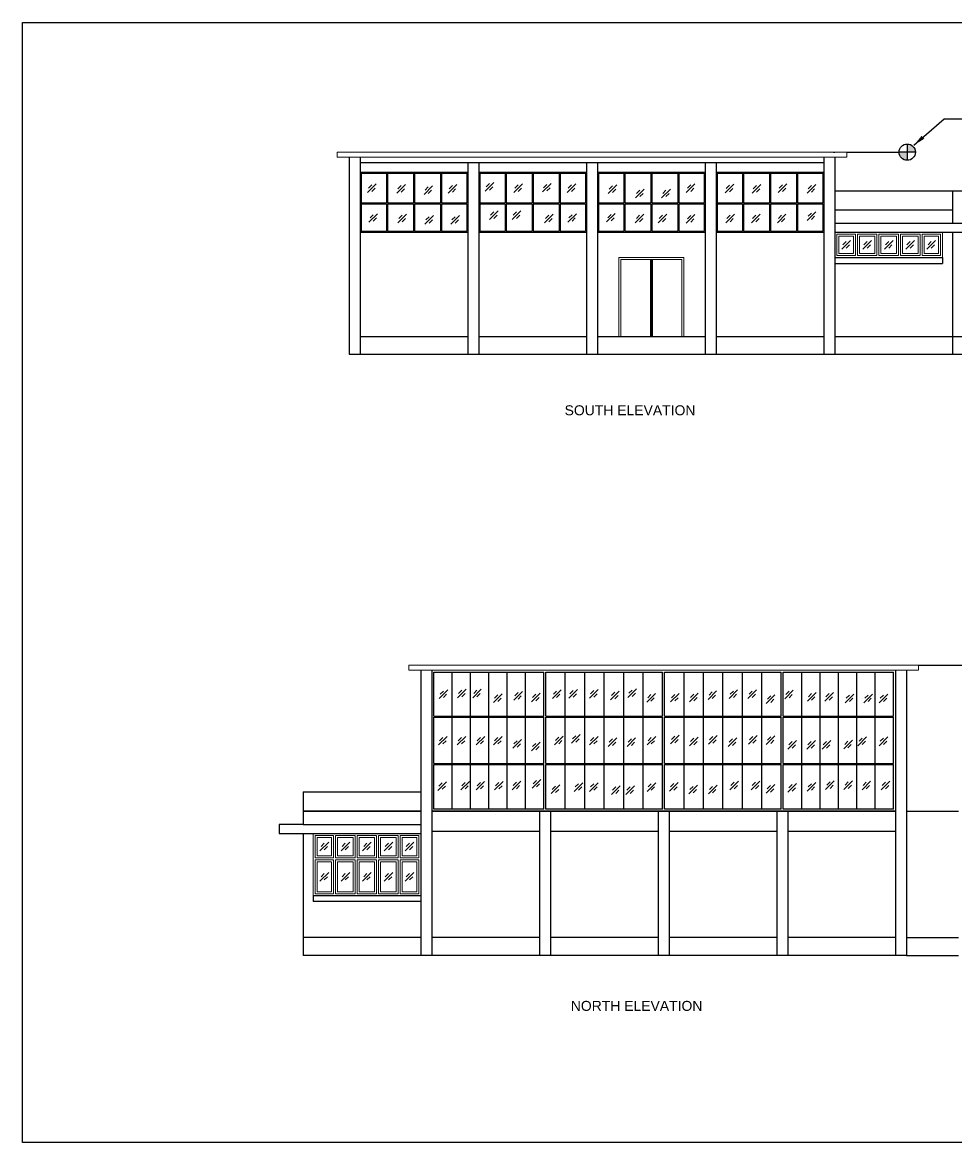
# Model space of a CAD drawing. Header units: inches. Extents: x -6800 to 96653, y -25814 to 17379.
# Drawn here: x 77007 to 77943, y 9371 to 10494 of the extents above; entities that cross this region are included whole.
import ezdxf

# ---------------------------------------------------------------- set-up
doc = ezdxf.new("R2010")
doc.units = ezdxf.units.IN
doc.header["$MEASUREMENT"] = 0
doc.layers.add('0 @ 1', color=7, linetype='Continuous')
doc.layers.add('A-Windows', color=7, linetype='Continuous')
for name, color, linetype, lineweight in [('Column', 101, 'Continuous', 30), ('Door ele', 20, 'Continuous', 15), ('ele back', 51, 'Continuous', 15), ('ele front', 30, 'Continuous', 30), ('Glass Panal', 200, 'Continuous', 25), ('Opening elevation', 130, 'Continuous', 9), ('text', 31, 'Continuous', 13), ('Win ele', 211, 'Continuous', 15)]:
    doc.layers.add(name, color=color, linetype=linetype, lineweight=lineweight)
doc.styles.get("Standard").update_dxf_attribs({"font": 'arial.ttf'})
doc.dimstyles.get("Standard").update_dxf_attribs({"dimtxt": 7, "dimasz": 4, "dimexe": 2, "dimexo": 2, "dimgap": 2, "dimtad": 1, "dimdec": 0, "dimzin": 0, "dimdsep": 46, "dimlunit": 4, "dimtxsty": 'Standard', "dimblk": 'ARCHTICK', "dimcen": 0.25, "dimclrd": 256, "dimclre": 256, "dimclrt": 256, "dimadec": 0, "dimazin": 0, "dimtfac": 1, "dimtdec": 0, "dimtofl": 0, "dimtmove": 0, "dimatfit": 3, "dimfxl": 1, "dimfxlon": 1, "dimtolj": 1, "dimtzin": 0, "dimlwd": -1, "dimlwe": -1, "dimarcsym": 1})

# ---------------------------------------------------------------- blocks, each defined once
blk = doc.blocks.new('_ArchTick')
at = {"color": 0, "linetype": 'ByBlock', "const_width": 0.15}
blk.add_lwpolyline([(-0.5, -0.5), (0.5, 0.5)], dxfattribs=at)

msp = doc.modelspace()

# ---------------------------------------------------------------- hatches: boundary and pattern name
at = {"ltscale": 10, "transparency": 33554687}
h = msp.add_hatch(color=0, dxfattribs=at)
h.dxf.hatch_style = 1
h.paths.add_polyline_path([(77894.1, 10372.3), (77894.1, 10364.1), (77902.3, 10364.1, 0.414214)])
h.paths.add_polyline_path([(77894.1, 10364.1), (77885.9, 10364.1, 0.414214), (77894.1, 10355.9)])
at = {"layer": 'Glass Panal', "true_color": 0x000000, "transparency": 33554687}
h = msp.add_hatch(dxfattribs=at)
h.set_pattern_fill('STEEL', color=18, scale=0.02)
h.set_pattern_definition([(45, (77449.69399, 9750.371365), (-0.044901281, 0.044901281), []), (45, (77449.69399, 9750.403115), (-0.044901281, 0.044901281), [])])
h.paths.add_polyline_path([(77456.2, 9751), (77437.8, 9751), (77437.8, 9750), (77456.2, 9750)])
h.paths.add_polyline_path([(77474.6, 9751), (77456.2, 9751), (77456.2, 9750), (77474.6, 9750)])
h.paths.add_polyline_path([(77493, 9751), (77474.6, 9751), (77474.6, 9750), (77493, 9750)])
h.paths.add_polyline_path([(77511.4, 9751), (77493, 9751), (77493, 9750), (77511.4, 9750)])
h.paths.add_polyline_path([(77511.4, 9798.5), (77493, 9798.5), (77493, 9797.5), (77511.4, 9797.5)])
h.paths.add_polyline_path([(77493, 9798.5), (77474.6, 9798.5), (77474.6, 9797.5), (77493, 9797.5)])
h.paths.add_polyline_path([(77474.6, 9798.5), (77456.2, 9798.5), (77456.2, 9797.5), (77474.6, 9797.5)])
h.paths.add_polyline_path([(77456.2, 9798.5), (77437.8, 9798.5), (77437.8, 9797.5), (77456.2, 9797.5)])
h.paths.add_polyline_path([(77570.8, 9798.5), (77551.3, 9798.5), (77551.3, 9797.5), (77570.8, 9797.5)])
h.paths.add_polyline_path([(77590.3, 9798.5), (77570.8, 9798.5), (77570.8, 9797.5), (77590.3, 9797.5)])
h.paths.add_polyline_path([(77609.8, 9798.5), (77590.3, 9798.5), (77590.3, 9797.5), (77609.8, 9797.5)])
h.paths.add_polyline_path([(77629.3, 9798.5), (77609.8, 9798.5), (77609.8, 9797.5), (77629.3, 9797.5)])
h.paths.add_polyline_path([(77570.8, 9751), (77551.3, 9751), (77551.3, 9750), (77570.8, 9750)])
h.paths.add_polyline_path([(77590.3, 9751), (77570.8, 9751), (77570.8, 9750), (77590.3, 9750)])
h.paths.add_polyline_path([(77609.8, 9751), (77590.3, 9751), (77590.3, 9750), (77609.8, 9750)])
h.paths.add_polyline_path([(77629.3, 9751), (77609.8, 9751), (77609.8, 9750), (77629.3, 9750)])
h.paths.add_polyline_path([(77689.8, 9751), (77670.3, 9751), (77670.3, 9750), (77689.8, 9750)])
h.paths.add_polyline_path([(77709.3, 9751), (77689.8, 9751), (77689.8, 9750), (77709.3, 9750)])
h.paths.add_polyline_path([(77728.8, 9751), (77709.3, 9751), (77709.3, 9750), (77728.8, 9750)])
h.paths.add_polyline_path([(77748.3, 9751), (77728.8, 9751), (77728.8, 9750), (77748.3, 9750)])
h.paths.add_polyline_path([(77748.3, 9798.5), (77728.8, 9798.5), (77728.8, 9797.5), (77748.3, 9797.5)])
h.paths.add_polyline_path([(77728.8, 9798.5), (77709.3, 9798.5), (77709.3, 9797.5), (77728.8, 9797.5)])
h.paths.add_polyline_path([(77709.3, 9798.5), (77689.8, 9798.5), (77689.8, 9797.5), (77709.3, 9797.5)])
h.paths.add_polyline_path([(77689.8, 9798.5), (77670.3, 9798.5), (77670.3, 9797.5), (77689.8, 9797.5)])
h.paths.add_polyline_path([(77806.7, 9798.5), (77788.3, 9798.5), (77788.3, 9797.5), (77806.7, 9797.5)])
h.paths.add_polyline_path([(77825.1, 9798.5), (77806.7, 9798.5), (77806.7, 9797.5), (77825.1, 9797.5)])
h.paths.add_polyline_path([(77843.5, 9798.5), (77825.1, 9798.5), (77825.1, 9797.5), (77843.5, 9797.5)])
h.paths.add_polyline_path([(77861.9, 9798.5), (77843.5, 9798.5), (77843.5, 9797.5), (77861.9, 9797.5)])
h.paths.add_polyline_path([(77861.9, 9751), (77843.5, 9751), (77843.5, 9750), (77861.9, 9750)])
h.paths.add_polyline_path([(77843.5, 9751), (77825.1, 9751), (77825.1, 9750), (77843.5, 9750)])
h.paths.add_polyline_path([(77825.1, 9751), (77806.7, 9751), (77806.7, 9750), (77825.1, 9750)])
h.paths.add_polyline_path([(77806.7, 9751), (77788.3, 9751), (77788.3, 9750), (77806.7, 9750)])

# ---------------------------------------------------------------- linework, layer by layer
at = {"transparency": 33554651}
for p, q in [((77006.9, 10494.2), (78590.9, 10494.2)), ((77006.9, 9371), (77006.9, 10494.2)), ((78590.9, 9371), (77006.9, 9371))]:
    msp.add_line(p, q, dxfattribs=at)
at = {"ltscale": 10, "transparency": 33554687}
for p, q in [((77894.1, 10372.3), (77894.1, 10355.9)), ((77833.6, 10364.1), (77885.9, 10364.1)), ((77902.3, 10364.1), (77885.9, 10364.1)), ((77939.6, 10325.4), (77991.9, 10325.4)), ((77939.6, 10179.4), (77991.9, 10179.4)), ((77939.6, 10161.4), (77991.9, 10161.4)), ((77905.3, 9849.6), (77957.7, 9849.6)), ((77893.3, 9703.4), (77945.7, 9703.4)), ((77893.3, 9576.6), (77945.7, 9576.6)), ((77893.3, 9558.6), (77945.7, 9558.6))]:
    msp.add_line(p, q, dxfattribs=at)
msp.add_circle((77894.1, 10364.1), 8.17, dxfattribs=at)
at = {"layer": 'A-Windows', "transparency": 33554651}
for p, q in [((77820.1, 10364.1), (77821.6, 10364.1)), ((77821.6, 10358.9), (77821.6, 10179.4)), ((77821.6, 10283.8), (77821.6, 10258.4)), ((77334.6, 10161.4), (77939.6, 10161.4)), ((77406.3, 9703.4), (77288.3, 9703.4)), ((77288.3, 9681), (77288.3, 9558.6)), ((77406.3, 9681), (77406.3, 9656.6)), ((77893.3, 9558.6), (77288.3, 9558.6))]:
    msp.add_line(p, q, dxfattribs=at)
at = {"layer": 'Column', "transparency": 33554687}
for p, q in [((77334.6, 10359.1), (77334.6, 10161.4)), ((77345.6, 10359.1), (77345.6, 10161.4)), ((77810.6, 10359.1), (77810.6, 10161.4)), ((77821.6, 10359.1), (77821.6, 10161.4)), ((77453.6, 10353.9), (77453.6, 10161.4)), ((77464.6, 10353.9), (77464.6, 10161.4)), ((77572.6, 10353.9), (77572.6, 10161.4)), ((77583.6, 10353.9), (77583.6, 10161.4)), ((77691.6, 10353.9), (77691.6, 10161.4)), ((77702.6, 10353.9), (77702.6, 10161.4)), ((77406.3, 9844.6), (77406.3, 9558.6)), ((77417.3, 9844.6), (77417.3, 9558.6)), ((77882.3, 9844.6), (77882.3, 9558.6)), ((77893.3, 9844.6), (77893.3, 9558.6)), ((77525.3, 9703.4), (77525.3, 9558.6)), ((77536.3, 9703.4), (77536.3, 9558.6)), ((77644.3, 9703.4), (77644.3, 9558.6)), ((77655.3, 9703.4), (77655.3, 9558.6)), ((77763.3, 9703.4), (77763.3, 9558.6)), ((77774.3, 9703.4), (77774.3, 9558.6))]:
    msp.add_line(p, q, dxfattribs=at)
at = {"layer": 'Door ele', "transparency": 33554687}
for p, q in [((77636.6, 10256.4), (77636.6, 10179.4)), ((77637.6, 10256.4), (77637.6, 10179.4)), ((77638.6, 10256.4), (77638.6, 10179.4))]:
    msp.add_line(p, q, dxfattribs=at)
for points in [[(77605.1, 10179.4), (77605.1, 10258.4), (77670.1, 10258.4), (77670.1, 10179.4)], [(77607.1, 10179.4), (77607.1, 10256.4), (77668.1, 10256.4), (77668.1, 10179.4)]]:
    msp.add_lwpolyline(points, dxfattribs=at)
at = {"layer": 'ele back', "transparency": 33554641}
for p, q in [((77394.3, 9849.6), (77905.3, 9849.6)), ((77394.3, 9844.6), (77394.3, 9849.6)), ((77394.3, 9844.6), (77905.3, 9844.6)), ((77905.3, 9844.6), (77905.3, 9849.6))]:
    msp.add_line(p, q, dxfattribs=at)
msp.add_lwpolyline([(77322.6, 10364.1), (77334.6, 10364.1), (77833.6, 10364.1), (77833.6, 10359.1), (77322.6, 10359.1)], close=True, dxfattribs=at)
at = {"layer": 'ele front', "transparency": 33554687}
for p, q in [((77821.6, 10325.4), (77939.6, 10325.4)), ((77939.6, 10325.4), (77939.6, 10292.8)), ((77821.6, 10306.2), (77939.6, 10306.2)), ((77821.6, 10292.8), (77963.6, 10292.8)), ((77821.6, 10283.8), (77963.6, 10283.8)), ((77939.6, 10283.8), (77939.6, 10161.4)), ((77821.6, 10258.4), (77929.6, 10258.4)), ((77929.6, 10258.4), (77929.6, 10252.4)), ((77821.6, 10252.4), (77929.6, 10252.4)), ((77345.6, 10179.4), (77453.6, 10179.4)), ((77464.6, 10179.4), (77572.6, 10179.4)), ((77583.6, 10179.4), (77691.6, 10179.4)), ((77702.6, 10179.4), (77810.6, 10179.4)), ((77821.6, 10179.4), (77939.6, 10179.4)), ((77288.3, 9722.6), (77288.3, 9690)), ((77288.3, 9722.6), (77406.3, 9722.6)), ((77288.3, 9703.4), (77406.3, 9703.4)), ((77288.3, 9690), (77264.3, 9690)), ((77264.3, 9690), (77264.3, 9681)), ((77288.3, 9690), (77406.3, 9690)), ((77525.3, 9683.1), (77417.3, 9683.1)), ((77644.3, 9683.1), (77536.3, 9683.1)), ((77763.3, 9683.1), (77655.3, 9683.1)), ((77882.3, 9683.1), (77774.3, 9683.1)), ((77264.3, 9681), (77288.3, 9681)), ((77288.3, 9681), (77288.3, 9558.6)), ((77288.3, 9681), (77406.3, 9681)), ((77406.3, 9618.6), (77298.3, 9618.6)), ((77298.3, 9618.6), (77298.3, 9612.6)), ((77406.3, 9612.6), (77298.3, 9612.6)), ((77406.3, 9576.6), (77288.3, 9576.6)), ((77525.3, 9576.6), (77417.3, 9576.6)), ((77644.3, 9576.6), (77536.3, 9576.6)), ((77763.3, 9576.6), (77655.3, 9576.6)), ((77882.3, 9576.6), (77774.3, 9576.6))]:
    msp.add_line(p, q, dxfattribs=at)
at = {"layer": 'Glass Panal', "lineweight": 25, "transparency": 33554687}
for p, q in [((77345.6, 10353.9), (77464.6, 10353.9)), ((77464.6, 10353.9), (77583.6, 10353.9)), ((77583.6, 10353.9), (77702.6, 10353.9)), ((77702.6, 10353.9), (77810.6, 10353.9)), ((77345.6, 10343.9), (77453.6, 10343.9)), ((77346.6, 10342.9), (77346.6, 10313.4)), ((77346.6, 10342.9), (77372.1, 10342.9)), ((77372.1, 10342.9), (77372.1, 10313.4)), ((77373.1, 10342.9), (77373.1, 10313.4)), ((77373.1, 10342.9), (77399.1, 10342.9)), ((77399.1, 10342.9), (77399.1, 10313.4)), ((77400.1, 10342.9), (77400.1, 10313.4)), ((77400.1, 10342.9), (77426.1, 10342.9)), ((77426.1, 10342.9), (77426.1, 10313.4)), ((77427.1, 10342.9), (77427.1, 10313.4)), ((77427.1, 10342.9), (77452.6, 10342.9)), ((77452.6, 10342.9), (77452.6, 10313.4)), ((77464.6, 10343.9), (77572.6, 10343.9)), ((77464.6, 10343.9), (77572.6, 10343.9)), ((77465.6, 10342.9), (77465.6, 10313.4)), ((77465.6, 10342.9), (77491.1, 10342.9)), ((77491.1, 10342.9), (77491.1, 10313.4)), ((77492.1, 10342.9), (77492.1, 10313.4)), ((77492.1, 10342.9), (77518.1, 10342.9)), ((77518.1, 10342.9), (77518.1, 10313.4)), ((77519.1, 10342.9), (77519.1, 10313.4)), ((77519.1, 10342.9), (77545.1, 10342.9)), ((77545.1, 10342.9), (77545.1, 10313.4)), ((77546.1, 10342.9), (77546.1, 10313.4)), ((77546.1, 10342.9), (77571.6, 10342.9)), ((77571.6, 10342.9), (77571.6, 10313.4)), ((77583.6, 10343.9), (77691.6, 10343.9)), ((77583.6, 10343.9), (77691.6, 10343.9)), ((77584.6, 10342.9), (77584.6, 10313.4)), ((77584.6, 10342.9), (77610.1, 10342.9)), ((77610.1, 10342.9), (77610.1, 10313.4)), ((77611.1, 10342.9), (77611.1, 10313.4)), ((77611.1, 10342.9), (77637.1, 10342.9)), ((77637.1, 10342.9), (77637.1, 10313.4)), ((77638.1, 10342.9), (77638.1, 10313.4)), ((77638.1, 10342.9), (77664.1, 10342.9)), ((77664.1, 10342.9), (77664.1, 10313.4)), ((77665.1, 10342.9), (77665.1, 10313.4)), ((77665.1, 10342.9), (77690.6, 10342.9)), ((77690.6, 10342.9), (77690.6, 10313.4)), ((77702.6, 10343.9), (77810.6, 10343.9)), ((77702.6, 10343.9), (77810.6, 10343.9)), ((77703.6, 10342.9), (77703.6, 10313.4)), ((77703.6, 10342.9), (77729.1, 10342.9)), ((77729.1, 10342.9), (77729.1, 10313.4)), ((77730.1, 10342.9), (77730.1, 10313.4)), ((77730.1, 10342.9), (77756.1, 10342.9)), ((77756.1, 10342.9), (77756.1, 10313.4)), ((77757.1, 10342.9), (77757.1, 10313.4)), ((77757.1, 10342.9), (77783.1, 10342.9)), ((77783.1, 10342.9), (77783.1, 10313.4)), ((77784.1, 10342.9), (77784.1, 10313.4)), ((77784.1, 10342.9), (77809.6, 10342.9)), ((77809.6, 10342.9), (77809.6, 10313.4)), ((77346.6, 10313.4), (77372.1, 10313.4)), ((77346.6, 10312.4), (77346.6, 10284.8)), ((77346.6, 10312.4), (77372.1, 10312.4)), ((77372.1, 10312.4), (77372.1, 10284.8)), ((77373.1, 10313.4), (77399.1, 10313.4)), ((77373.1, 10312.4), (77373.1, 10284.8)), ((77373.1, 10312.4), (77399.1, 10312.4)), ((77399.1, 10312.4), (77399.1, 10284.8)), ((77400.1, 10313.4), (77426.1, 10313.4)), ((77400.1, 10312.4), (77400.1, 10284.8)), ((77400.1, 10312.4), (77426.1, 10312.4)), ((77426.1, 10312.4), (77426.1, 10284.8)), ((77427.1, 10313.4), (77452.6, 10313.4)), ((77427.1, 10312.4), (77427.1, 10284.8)), ((77427.1, 10312.4), (77452.6, 10312.4)), ((77452.6, 10312.4), (77452.6, 10284.8)), ((77465.6, 10313.4), (77491.1, 10313.4)), ((77465.6, 10312.4), (77465.6, 10284.8)), ((77465.6, 10312.4), (77491.1, 10312.4)), ((77491.1, 10312.4), (77491.1, 10284.8)), ((77492.1, 10313.4), (77518.1, 10313.4)), ((77492.1, 10312.4), (77492.1, 10284.8)), ((77492.1, 10312.4), (77518.1, 10312.4)), ((77518.1, 10312.4), (77518.1, 10284.8)), ((77519.1, 10313.4), (77545.1, 10313.4)), ((77519.1, 10312.4), (77519.1, 10284.8)), ((77519.1, 10312.4), (77545.1, 10312.4)), ((77545.1, 10312.4), (77545.1, 10284.8)), ((77546.1, 10313.4), (77571.6, 10313.4)), ((77546.1, 10312.4), (77546.1, 10284.8)), ((77546.1, 10312.4), (77571.6, 10312.4)), ((77571.6, 10312.4), (77571.6, 10284.8)), ((77584.6, 10313.4), (77610.1, 10313.4)), ((77584.6, 10312.4), (77584.6, 10284.8)), ((77584.6, 10312.4), (77610.1, 10312.4)), ((77610.1, 10312.4), (77610.1, 10284.8)), ((77611.1, 10313.4), (77637.1, 10313.4)), ((77611.1, 10312.4), (77611.1, 10284.8)), ((77611.1, 10312.4), (77637.1, 10312.4)), ((77637.1, 10312.4), (77637.1, 10284.8)), ((77638.1, 10313.4), (77664.1, 10313.4)), ((77638.1, 10312.4), (77638.1, 10284.8)), ((77638.1, 10312.4), (77664.1, 10312.4)), ((77664.1, 10312.4), (77664.1, 10284.8)), ((77665.1, 10313.4), (77690.6, 10313.4)), ((77665.1, 10312.4), (77665.1, 10284.8)), ((77665.1, 10312.4), (77690.6, 10312.4)), ((77690.6, 10312.4), (77690.6, 10284.8)), ((77703.6, 10313.4), (77729.1, 10313.4)), ((77703.6, 10312.4), (77703.6, 10284.8)), ((77703.6, 10312.4), (77729.1, 10312.4)), ((77729.1, 10312.4), (77729.1, 10284.8)), ((77730.1, 10313.4), (77756.1, 10313.4)), ((77730.1, 10312.4), (77730.1, 10284.8)), ((77730.1, 10312.4), (77756.1, 10312.4)), ((77756.1, 10312.4), (77756.1, 10284.8)), ((77757.1, 10313.4), (77783.1, 10313.4)), ((77757.1, 10312.4), (77757.1, 10284.8)), ((77757.1, 10312.4), (77783.1, 10312.4)), ((77783.1, 10312.4), (77783.1, 10284.8)), ((77784.1, 10313.4), (77809.6, 10313.4)), ((77784.1, 10312.4), (77784.1, 10284.8)), ((77784.1, 10312.4), (77809.6, 10312.4)), ((77809.6, 10312.4), (77809.6, 10284.8)), ((77345.6, 10283.8), (77453.6, 10283.8)), ((77346.6, 10284.8), (77372.1, 10284.8)), ((77373.1, 10284.8), (77399.1, 10284.8)), ((77400.1, 10284.8), (77426.1, 10284.8)), ((77427.1, 10284.8), (77452.6, 10284.8)), ((77464.6, 10283.8), (77572.6, 10283.8)), ((77465.6, 10284.8), (77491.1, 10284.8)), ((77492.1, 10284.8), (77518.1, 10284.8)), ((77519.1, 10284.8), (77545.1, 10284.8)), ((77546.1, 10284.8), (77571.6, 10284.8)), ((77583.6, 10283.8), (77691.6, 10283.8)), ((77584.6, 10284.8), (77610.1, 10284.8)), ((77611.1, 10284.8), (77637.1, 10284.8)), ((77638.1, 10284.8), (77664.1, 10284.8)), ((77665.1, 10284.8), (77690.6, 10284.8)), ((77702.6, 10283.8), (77810.6, 10283.8)), ((77703.6, 10284.8), (77729.1, 10284.8)), ((77730.1, 10284.8), (77756.1, 10284.8)), ((77757.1, 10284.8), (77783.1, 10284.8)), ((77784.1, 10284.8), (77809.6, 10284.8))]:
    msp.add_line(p, q, dxfattribs=at)
at = {"layer": 'Glass Panal', "transparency": 33554651}
for p, q in [((77419.3, 9842.6), (77529.8, 9842.6)), ((77419.3, 9798.5), (77419.3, 9842.6)), ((77437.8, 9705.4), (77437.8, 9842.6)), ((77456.2, 9705.4), (77456.2, 9842.6)), ((77474.6, 9705.4), (77474.6, 9842.6)), ((77493, 9705.4), (77493, 9842.6)), ((77511.4, 9705.4), (77511.4, 9842.6)), ((77529.8, 9798.5), (77529.8, 9842.6)), ((77531.8, 9798.5), (77531.8, 9842.6)), ((77531.8, 9842.6), (77648.8, 9842.6)), ((77551.3, 9705.4), (77551.3, 9842.6)), ((77570.8, 9705.4), (77570.8, 9842.6)), ((77590.3, 9705.4), (77590.3, 9842.6)), ((77609.8, 9705.4), (77609.8, 9842.6)), ((77629.3, 9705.4), (77629.3, 9842.6)), ((77648.8, 9798.5), (77648.8, 9842.6)), ((77650.8, 9798.5), (77650.8, 9842.6)), ((77650.8, 9842.6), (77767.8, 9842.6)), ((77670.3, 9705.4), (77670.3, 9842.6)), ((77689.8, 9705.4), (77689.8, 9842.6)), ((77709.3, 9705.4), (77709.3, 9842.6)), ((77728.8, 9705.4), (77728.8, 9842.6)), ((77748.3, 9705.4), (77748.3, 9842.6)), ((77767.8, 9798.5), (77767.8, 9842.6)), ((77769.8, 9798.5), (77769.8, 9842.6)), ((77769.8, 9842.6), (77880.3, 9842.6)), ((77788.3, 9705.4), (77788.3, 9842.6)), ((77806.7, 9705.4), (77806.7, 9842.6)), ((77825.1, 9705.4), (77825.1, 9842.6)), ((77843.5, 9705.4), (77843.5, 9842.6)), ((77861.9, 9705.4), (77861.9, 9842.6)), ((77880.3, 9798.5), (77880.3, 9842.6)), ((77419.3, 9798.5), (77529.8, 9798.5)), ((77419.3, 9797.5), (77529.8, 9797.5)), ((77419.3, 9751), (77419.3, 9797.5)), ((77529.8, 9751), (77529.8, 9797.5)), ((77531.8, 9798.5), (77648.8, 9798.5)), ((77531.8, 9751), (77531.8, 9797.5)), ((77531.8, 9797.5), (77648.8, 9797.5)), ((77648.8, 9751), (77648.8, 9797.5)), ((77650.8, 9798.5), (77767.8, 9798.5)), ((77650.8, 9751), (77650.8, 9797.5)), ((77650.8, 9797.5), (77767.8, 9797.5)), ((77767.8, 9751), (77767.8, 9797.5)), ((77769.8, 9798.5), (77880.3, 9798.5)), ((77769.8, 9751), (77769.8, 9797.5)), ((77769.8, 9797.5), (77880.3, 9797.5)), ((77880.3, 9751), (77880.3, 9797.5)), ((77419.3, 9751), (77529.8, 9751)), ((77419.3, 9750), (77529.8, 9750)), ((77419.3, 9705.4), (77419.3, 9750)), ((77529.8, 9705.4), (77529.8, 9750)), ((77531.8, 9751), (77648.8, 9751)), ((77531.8, 9705.4), (77531.8, 9750)), ((77531.8, 9750), (77648.8, 9750)), ((77648.8, 9751), (77648.8, 9758.4)), ((77648.8, 9705.4), (77648.8, 9750)), ((77648.8, 9731.7), (77648.8, 9750)), ((77650.8, 9751), (77767.8, 9751)), ((77650.8, 9705.4), (77650.8, 9750)), ((77650.8, 9750), (77767.8, 9750)), ((77767.8, 9751), (77767.8, 9758.4)), ((77767.8, 9705.4), (77767.8, 9750)), ((77767.8, 9731.7), (77767.8, 9750)), ((77769.8, 9751), (77880.3, 9751)), ((77769.8, 9705.4), (77769.8, 9750)), ((77769.8, 9750), (77880.3, 9750)), ((77880.3, 9705.4), (77880.3, 9750)), ((77529.8, 9705.4), (77529.8, 9730.7)), ((77531.8, 9705.4), (77531.8, 9730.7)), ((77529.8, 9705.4), (77419.3, 9705.4)), ((77536.3, 9705.4), (77531.8, 9705.4)), ((77648.8, 9705.4), (77536.3, 9705.4)), ((77767.8, 9705.4), (77650.8, 9705.4)), ((77774.3, 9705.4), (77769.8, 9705.4)), ((77880.3, 9705.4), (77774.3, 9705.4)), ((77536.3, 9703.4), (77417.3, 9703.4)), ((77417.3, 9703.4), (77882.3, 9703.4)), ((77536.3, 9703.4), (77530.8, 9703.4)), ((77531.8, 9703.4), (77531.8, 9703.4)), ((77774.3, 9703.4), (77536.3, 9703.4)), ((77882.3, 9703.4), (77774.3, 9703.4))]:
    msp.add_line(p, q, dxfattribs=at)
at = {"layer": 'Opening elevation', "lineweight": 5, "transparency": 33554526}
for p, q in [((77471, 10325), (77479.6, 10333.7)), ((77353, 10323.6), (77361.7, 10332.3)), ((77354.1, 10327.9), (77357.3, 10331.2)), ((77357.3, 10324.7), (77360.6, 10327.9)), ((77382.3, 10323), (77390.9, 10331.7)), ((77383.3, 10327.4), (77386.6, 10330.6)), ((77386.6, 10324.1), (77389.9, 10327.4)), ((77409.6, 10321.6), (77418.2, 10330.3)), ((77410.6, 10326), (77413.9, 10329.2)), ((77413.9, 10322.7), (77417.2, 10326)), ((77433.7, 10323), (77442.4, 10331.7)), ((77434.8, 10327.4), (77438.1, 10330.6)), ((77438.1, 10324.1), (77441.3, 10327.4)), ((77472, 10329.4), (77475.3, 10332.6)), ((77475.3, 10326.1), (77478.6, 10329.4)), ((77499.7, 10323.6), (77508.4, 10332.3)), ((77500.8, 10327.9), (77504, 10331.2)), ((77504, 10324.7), (77507.3, 10327.9)), ((77528.4, 10324.2), (77537.1, 10332.8)), ((77529.5, 10328.5), (77532.7, 10331.8)), ((77532.7, 10325.2), (77536, 10328.5)), ((77553.1, 10323.6), (77561.8, 10332.3)), ((77554.2, 10327.9), (77557.5, 10331.2)), ((77557.5, 10324.7), (77560.7, 10327.9)), ((77594.4, 10322.8), (77603, 10331.4)), ((77595.4, 10327.1), (77598.7, 10330.4)), ((77598.7, 10323.8), (77602, 10327.1)), ((77621.7, 10318.4), (77630.4, 10327.1)), ((77622.8, 10322.8), (77626.1, 10326)), ((77626.1, 10319.5), (77629.3, 10322.8)), ((77647.9, 10318.4), (77656.6, 10327.1)), ((77649, 10322.8), (77652.2, 10326)), ((77652.2, 10319.5), (77655.5, 10322.8)), ((77672.6, 10323.6), (77681.3, 10332.3)), ((77673.7, 10327.9), (77677, 10331.2)), ((77677, 10324.7), (77680.2, 10327.9)), ((77711.6, 10323.3), (77720.2, 10332)), ((77712.6, 10327.7), (77715.9, 10330.9)), ((77715.9, 10324.4), (77719.2, 10327.7)), ((77738.6, 10323), (77747.2, 10331.7)), ((77739.6, 10327.4), (77742.9, 10330.6)), ((77742.9, 10324.1), (77746.2, 10327.4)), ((77764.7, 10323.6), (77773.4, 10332.3)), ((77765.8, 10327.9), (77769.1, 10331.2)), ((77769.1, 10324.7), (77772.3, 10327.9)), ((77793.7, 10323), (77802.4, 10331.7)), ((77794.8, 10327.4), (77798.1, 10330.6)), ((77798.1, 10324.1), (77801.3, 10327.4)), ((77354.4, 10293.8), (77363.1, 10302.4)), ((77355.5, 10298.1), (77358.7, 10301.4)), ((77383.4, 10293.2), (77392.1, 10301.9)), ((77384.5, 10297.5), (77387.7, 10300.8)), ((77410.4, 10291.8), (77419.1, 10300.5)), ((77436.6, 10291.8), (77445.2, 10300.5)), ((77475.2, 10296.6), (77483.9, 10305.3)), ((77476.3, 10301), (77479.6, 10304.2)), ((77479.6, 10297.7), (77482.8, 10301)), ((77498, 10296.6), (77506.7, 10305.3)), ((77499, 10301), (77502.3, 10304.2)), ((77502.3, 10297.7), (77505.6, 10301)), ((77530.4, 10293.2), (77539.1, 10301.9)), ((77531.5, 10297.5), (77534.7, 10300.8)), ((77553.7, 10293.8), (77562.4, 10302.4)), ((77554.8, 10298.1), (77558, 10301.4)), ((77592.7, 10294.1), (77601.4, 10302.7)), ((77593.8, 10298.4), (77597.1, 10301.7)), ((77621.4, 10293.2), (77630.1, 10301.9)), ((77622.5, 10297.5), (77625.8, 10300.8)), ((77644.5, 10293.2), (77653.1, 10301.9)), ((77645.5, 10297.5), (77648.8, 10300.8)), ((77672.6, 10292.9), (77681.3, 10301.6)), ((77673.7, 10297.3), (77677, 10300.5)), ((77712.1, 10293.2), (77720.8, 10301.9)), ((77713.2, 10297.5), (77716.5, 10300.8)), ((77738, 10293.2), (77746.7, 10301.9)), ((77739.1, 10297.5), (77742.3, 10300.8)), ((77763.9, 10293.2), (77772.5, 10301.9)), ((77764.9, 10297.5), (77768.2, 10300.8)), ((77793.7, 10295.5), (77802.4, 10304.2)), ((77794.8, 10299.8), (77798.1, 10303.1)), ((77798.1, 10296.6), (77801.3, 10299.8)), ((77358.7, 10294.8), (77362, 10298.1)), ((77387.7, 10294.3), (77391, 10297.5)), ((77411.5, 10296.1), (77414.8, 10299.4)), ((77414.8, 10292.9), (77418, 10296.1)), ((77437.6, 10296.1), (77440.9, 10299.4)), ((77440.9, 10292.9), (77444.2, 10296.1)), ((77534.7, 10294.3), (77538, 10297.5)), ((77558, 10294.8), (77561.3, 10298.1)), ((77597.1, 10295.1), (77600.3, 10298.4)), ((77625.8, 10294.3), (77629, 10297.5)), ((77648.8, 10294.3), (77652.1, 10297.5)), ((77677, 10294), (77680.2, 10297.3)), ((77716.5, 10294.3), (77719.7, 10297.5)), ((77742.3, 10294.3), (77745.6, 10297.5)), ((77768.2, 10294.3), (77771.5, 10297.5)), ((77828.5, 10266.8), (77837.2, 10275.4)), ((77829.6, 10271.1), (77832.9, 10274.4)), ((77832.9, 10267.8), (77836.1, 10271.1)), ((77849.6, 10266.8), (77858.3, 10275.4)), ((77850.7, 10271.1), (77854, 10274.4)), ((77854, 10267.8), (77857.2, 10271.1)), ((77871.2, 10266.8), (77879.9, 10275.4)), ((77872.3, 10271.1), (77875.6, 10274.4)), ((77875.6, 10267.8), (77878.8, 10271.1)), ((77892.8, 10266.8), (77901.5, 10275.4)), ((77893.9, 10271.1), (77897.2, 10274.4)), ((77897.2, 10267.8), (77900.4, 10271.1)), ((77913.9, 10266.8), (77922.6, 10275.4)), ((77915, 10271.1), (77918.3, 10274.4)), ((77918.3, 10267.8), (77921.5, 10271.1))]:
    msp.add_line(p, q, dxfattribs=at)
at = {"layer": 'Opening elevation', "transparency": 33554628}
for p, q in [((77424.7, 9816.2), (77433.4, 9824.9)), ((77425.8, 9820.6), (77429, 9823.8)), ((77429, 9817.3), (77432.3, 9820.6)), ((77443.1, 9816.9), (77451.8, 9825.6)), ((77444.2, 9821.3), (77447.4, 9824.5)), ((77447.4, 9818), (77450.7, 9821.3)), ((77458.4, 9816.9), (77467, 9825.6)), ((77459.4, 9821.3), (77462.7, 9824.5)), ((77462.7, 9818), (77466, 9821.3)), ((77479.4, 9812.3), (77488, 9821)), ((77480.4, 9816.7), (77483.7, 9819.9)), ((77499.5, 9814.6), (77508.2, 9823.3)), ((77500.6, 9819), (77503.9, 9822.2)), ((77503.9, 9815.7), (77507.1, 9819)), ((77517.4, 9812.9), (77526, 9821.6)), ((77518.4, 9817.2), (77521.7, 9820.5)), ((77521.7, 9814), (77525, 9817.2)), ((77538.3, 9816.2), (77547, 9824.9)), ((77539.4, 9820.6), (77542.6, 9823.8)), ((77542.6, 9817.3), (77545.9, 9820.6)), ((77554.9, 9816.7), (77563.5, 9825.3)), ((77555.9, 9821), (77559.2, 9824.3)), ((77559.2, 9817.7), (77562.5, 9821)), ((77575.5, 9816.7), (77584.1, 9825.3)), ((77576.5, 9821), (77579.8, 9824.3)), ((77579.8, 9817.7), (77583.1, 9821)), ((77596.6, 9814.9), (77605.3, 9823.6)), ((77597.7, 9819.3), (77601, 9822.5)), ((77601, 9816), (77604.2, 9819.3)), ((77614, 9817.2), (77622.7, 9825.9)), ((77615.1, 9821.6), (77618.4, 9824.8)), ((77618.4, 9818.3), (77621.7, 9821.6)), ((77632.9, 9812.6), (77641.6, 9821.3)), ((77634, 9816.9), (77637.2, 9820.2)), ((77637.2, 9813.7), (77640.5, 9816.9)), ((77656.8, 9812.8), (77665.5, 9821.4)), ((77657.9, 9817.1), (77661.2, 9820.4)), ((77661.2, 9813.8), (77664.4, 9817.1)), ((77675.8, 9812.9), (77684.4, 9821.6)), ((77676.8, 9817.3), (77680.1, 9820.5)), ((77680.1, 9814), (77683.4, 9817.3)), ((77694.4, 9815.3), (77703, 9824)), ((77695.4, 9819.6), (77698.7, 9822.9)), ((77698.7, 9816.4), (77702, 9819.6)), ((77715.5, 9816.2), (77724.1, 9824.9)), ((77716.5, 9820.6), (77719.8, 9823.8)), ((77719.8, 9817.3), (77723.1, 9820.6)), ((77734.4, 9816.2), (77743.1, 9824.9)), ((77735.5, 9820.6), (77738.8, 9823.8)), ((77738.8, 9817.3), (77742, 9820.6)), ((77752.8, 9811.3), (77761.5, 9820)), ((77753.9, 9815.6), (77757.2, 9818.9)), ((77771.3, 9815.9), (77779.9, 9824.6)), ((77772.3, 9820.2), (77775.6, 9823.5)), ((77775.6, 9817), (77778.9, 9820.2)), ((77794, 9813.6), (77802.7, 9822.2)), ((77795.1, 9817.9), (77798.3, 9821.2)), ((77798.3, 9814.6), (77801.6, 9817.9)), ((77811.5, 9813.6), (77820.1, 9822.2)), ((77812.5, 9817.9), (77815.8, 9821.2)), ((77815.8, 9814.6), (77819.1, 9817.9)), ((77831.9, 9812.1), (77840.5, 9820.8)), ((77832.9, 9816.5), (77836.2, 9819.7)), ((77850.5, 9812.1), (77859.2, 9820.8)), ((77851.6, 9816.5), (77854.8, 9819.7)), ((77866, 9812.1), (77874.6, 9820.8)), ((77867, 9816.5), (77870.3, 9819.7)), ((77483.7, 9813.4), (77487, 9816.7)), ((77757.2, 9812.4), (77760.4, 9815.6)), ((77836.2, 9813.2), (77839.5, 9816.5)), ((77854.8, 9813.2), (77858.1, 9816.5)), ((77870.3, 9813.2), (77873.6, 9816.5)), ((77424.1, 9769.7), (77432.8, 9778.3)), ((77425.2, 9774), (77428.5, 9777.3)), ((77428.5, 9770.7), (77431.7, 9774)), ((77442.8, 9769.7), (77451.5, 9778.3)), ((77443.9, 9774), (77447.2, 9777.3)), ((77447.2, 9770.7), (77450.4, 9774)), ((77461.8, 9769.7), (77470.5, 9778.3)), ((77462.9, 9774), (77466.2, 9777.3)), ((77466.2, 9770.7), (77469.4, 9774)), ((77479.4, 9769.7), (77488, 9778.3)), ((77480.4, 9774), (77483.7, 9777.3)), ((77483.7, 9770.7), (77487, 9774)), ((77498.7, 9766.4), (77507.3, 9775.1)), ((77499.7, 9770.7), (77503, 9774)), ((77517.4, 9763.7), (77526, 9772.4)), ((77540.3, 9769.9), (77549, 9778.6)), ((77541.4, 9774.3), (77544.7, 9777.5)), ((77544.7, 9771), (77547.9, 9774.3)), ((77557.5, 9771.4), (77566.1, 9780.1)), ((77558.5, 9775.7), (77561.8, 9779)), ((77561.8, 9772.5), (77565.1, 9775.7)), ((77575.4, 9769.7), (77584.1, 9778.3)), ((77576.5, 9774), (77579.8, 9777.3)), ((77579.8, 9770.7), (77583.1, 9774)), ((77594.3, 9768.2), (77603, 9776.9)), ((77595.4, 9772.5), (77598.6, 9775.8)), ((77598.6, 9769.3), (77601.9, 9772.5)), ((77613.2, 9768.2), (77621.8, 9776.9)), ((77614.2, 9772.5), (77617.5, 9775.8)), ((77617.5, 9769.3), (77620.8, 9772.5)), ((77633.2, 9769.7), (77641.9, 9778.3)), ((77634.3, 9774), (77637.5, 9777.3)), ((77637.5, 9770.7), (77640.8, 9774)), ((77656.8, 9770.9), (77665.5, 9779.6)), ((77657.9, 9775.2), (77661.2, 9778.5)), ((77661.2, 9772), (77664.4, 9775.2)), ((77675.8, 9768.9), (77684.4, 9777.6)), ((77676.8, 9773.2), (77680.1, 9776.5)), ((77680.1, 9770), (77683.4, 9773.2)), ((77694.9, 9770.5), (77703.6, 9779.2)), ((77696, 9774.9), (77699.2, 9778.1)), ((77699.2, 9771.6), (77702.5, 9774.9)), ((77714.6, 9768.2), (77723.2, 9776.8)), ((77715.6, 9772.5), (77718.9, 9775.8)), ((77718.9, 9769.2), (77722.2, 9772.5)), ((77735, 9770.5), (77743.6, 9779.2)), ((77736, 9774.9), (77739.3, 9778.1)), ((77739.3, 9771.6), (77742.6, 9774.9)), ((77752.8, 9770.2), (77761.5, 9778.8)), ((77753.9, 9774.5), (77757.2, 9777.8)), ((77757.2, 9771.2), (77760.4, 9774.5)), ((77774.5, 9765.5), (77783.1, 9774.2)), ((77775.5, 9769.9), (77778.8, 9773.1)), ((77793.4, 9765.5), (77802.1, 9774.2)), ((77794.5, 9769.9), (77797.7, 9773.1)), ((77808.8, 9765.5), (77817.5, 9774.2)), ((77809.9, 9769.9), (77813.2, 9773.1)), ((77830.4, 9765.8), (77839.1, 9774.4)), ((77831.5, 9770.1), (77834.7, 9773.4)), ((77844.7, 9769), (77853.4, 9777.7)), ((77845.8, 9773.4), (77849, 9776.6)), ((77849, 9770.1), (77852.3, 9773.4)), ((77866, 9769), (77874.6, 9777.7)), ((77867, 9773.4), (77870.3, 9776.6)), ((77870.3, 9770.1), (77873.6, 9773.4)), ((77503, 9767.5), (77506.3, 9770.7)), ((77518.4, 9768.1), (77521.7, 9771.3)), ((77521.7, 9764.8), (77525, 9768.1)), ((77778.8, 9766.6), (77782.1, 9769.9)), ((77797.7, 9766.6), (77801, 9769.9)), ((77813.2, 9766.6), (77816.5, 9769.9)), ((77834.7, 9766.8), (77838, 9770.1)), ((77423.5, 9724.2), (77432.1, 9732.9)), ((77424.5, 9728.5), (77427.8, 9731.8)), ((77427.8, 9725.3), (77431.1, 9728.5)), ((77446.4, 9724.6), (77455.1, 9733.2)), ((77447.5, 9728.9), (77450.7, 9732.2)), ((77450.7, 9725.6), (77454, 9728.9)), ((77461.8, 9724.6), (77470.4, 9733.2)), ((77462.8, 9728.9), (77466.1, 9732.2)), ((77466.1, 9725.6), (77469.4, 9728.9)), ((77480.2, 9724.6), (77488.9, 9733.2)), ((77481.3, 9728.9), (77484.5, 9732.2)), ((77484.5, 9725.6), (77487.8, 9728.9)), ((77497.9, 9724.7), (77506.6, 9733.4)), ((77499, 9729.1), (77502.2, 9732.3)), ((77502.2, 9725.8), (77505.5, 9729.1)), ((77517.9, 9726.5), (77526.6, 9735.2)), ((77519, 9730.9), (77522.3, 9734.2)), ((77522.3, 9727.6), (77525.5, 9730.9)), ((77537.1, 9720.9), (77545.8, 9729.6)), ((77538.2, 9725.2), (77541.5, 9728.5)), ((77560.1, 9723.2), (77568.7, 9731.9)), ((77561.1, 9727.6), (77564.4, 9730.8)), ((77564.4, 9724.3), (77567.7, 9727.6)), ((77575.4, 9723.2), (77584.1, 9731.9)), ((77576.5, 9727.6), (77579.8, 9730.8)), ((77579.8, 9724.3), (77583.1, 9727.6)), ((77597.5, 9720), (77606.2, 9728.6)), ((77598.6, 9724.3), (77601.8, 9727.6)), ((77612, 9720), (77620.7, 9728.6)), ((77613.1, 9724.3), (77616.3, 9727.6)), ((77633.2, 9723.2), (77641.9, 9731.9)), ((77634.3, 9727.6), (77637.5, 9730.8)), ((77637.5, 9724.3), (77640.8, 9727.6)), ((77655.8, 9723.3), (77664.5, 9732)), ((77656.9, 9727.7), (77660.2, 9731)), ((77660.2, 9724.4), (77663.4, 9727.7)), ((77675.3, 9720.6), (77683.9, 9729.3)), ((77676.3, 9724.9), (77679.6, 9728.2)), ((77694.7, 9720.6), (77703.4, 9729.3)), ((77695.8, 9724.9), (77699, 9728.2)), ((77716.2, 9724.7), (77724.9, 9733.3)), ((77717.3, 9729), (77720.5, 9732.3)), ((77720.5, 9725.7), (77723.8, 9729)), ((77737.7, 9724.7), (77746.3, 9733.3)), ((77738.7, 9729), (77742, 9732.3)), ((77742, 9725.7), (77745.3, 9729)), ((77752.7, 9721.4), (77761.4, 9730.1)), ((77753.8, 9725.7), (77757.1, 9729)), ((77774.5, 9722.4), (77783.1, 9731.1)), ((77775.5, 9726.8), (77778.8, 9730)), ((77793.7, 9723.3), (77802.4, 9732)), ((77794.8, 9727.7), (77798, 9730.9)), ((77798, 9724.4), (77801.3, 9727.7)), ((77812.3, 9725.1), (77821, 9733.7)), ((77813.4, 9729.4), (77816.7, 9732.7)), ((77816.7, 9726.1), (77819.9, 9729.4)), ((77830.7, 9725.1), (77839.4, 9733.7)), ((77831.8, 9729.4), (77835, 9732.7)), ((77835, 9726.1), (77838.3, 9729.4)), ((77848.8, 9724.8), (77857.4, 9733.4)), ((77849.8, 9729.1), (77853.1, 9732.4)), ((77853.1, 9725.8), (77856.4, 9729.1)), ((77868, 9724.8), (77876.7, 9733.4)), ((77869.1, 9729.1), (77872.3, 9732.4)), ((77872.3, 9725.8), (77875.6, 9729.1)), ((77541.5, 9722), (77544.7, 9725.2)), ((77601.8, 9721), (77605.1, 9724.3)), ((77616.3, 9721), (77619.6, 9724.3)), ((77679.6, 9721.7), (77682.9, 9724.9)), ((77699, 9721.7), (77702.3, 9724.9)), ((77757.1, 9722.5), (77760.3, 9725.7)), ((77778.8, 9723.5), (77782.1, 9726.8)), ((77305.3, 9663.5), (77314, 9672.1)), ((77306.4, 9667.8), (77309.6, 9671.1)), ((77326.4, 9663.5), (77335.1, 9672.1)), ((77327.5, 9667.8), (77330.7, 9671.1)), ((77348, 9663.5), (77356.7, 9672.1)), ((77349.1, 9667.8), (77352.3, 9671.1)), ((77369.6, 9663.5), (77378.3, 9672.1)), ((77370.7, 9667.8), (77373.9, 9671.1)), ((77390.7, 9663.5), (77399.4, 9672.1)), ((77391.8, 9667.8), (77395, 9671.1)), ((77309.6, 9664.5), (77312.9, 9667.8)), ((77330.7, 9664.5), (77334, 9667.8)), ((77352.3, 9664.5), (77355.6, 9667.8)), ((77373.9, 9664.5), (77377.2, 9667.8)), ((77395, 9664.5), (77398.3, 9667.8)), ((77305.3, 9633.3), (77314, 9642)), ((77306.4, 9637.6), (77309.6, 9640.9)), ((77309.6, 9634.4), (77312.9, 9637.6)), ((77326.4, 9633.3), (77335.1, 9642)), ((77327.5, 9637.6), (77330.7, 9640.9)), ((77330.7, 9634.4), (77334, 9637.6)), ((77348, 9633.3), (77356.7, 9642)), ((77349.1, 9637.6), (77352.3, 9640.9)), ((77352.3, 9634.4), (77355.6, 9637.6)), ((77369.6, 9633.3), (77378.3, 9642)), ((77370.7, 9637.6), (77373.9, 9640.9)), ((77373.9, 9634.4), (77377.2, 9637.6)), ((77390.7, 9633.3), (77399.4, 9642)), ((77391.8, 9637.6), (77395, 9640.9)), ((77395, 9634.4), (77398.3, 9637.6))]:
    msp.add_line(p, q, dxfattribs=at)
at = {"layer": 'Win ele', "transparency": 33554651}
for p, q in [((77929.6, 10283.8), (77929.6, 10258.4)), ((77298.3, 9681), (77298.3, 9618.6))]:
    msp.add_line(p, q, dxfattribs=at)
for points in [[(77823.6, 10260.4), (77823.6, 10281.8), (77842.2, 10281.8), (77842.2, 10260.4)], [(77825.6, 10262.4), (77825.6, 10279.8), (77840.2, 10279.8), (77840.2, 10262.4)], [(77863.8, 10281.8), (77844.2, 10281.8), (77844.2, 10260.4), (77863.8, 10260.4)], [(77861.8, 10279.8), (77846.2, 10279.8), (77846.2, 10262.4), (77861.8, 10262.4)], [(77885.4, 10281.8), (77865.8, 10281.8), (77865.8, 10260.4), (77885.4, 10260.4)], [(77883.4, 10279.8), (77867.8, 10279.8), (77867.8, 10262.4), (77883.4, 10262.4)], [(77907, 10260.4), (77907, 10281.8), (77887.4, 10281.8), (77887.4, 10260.4)], [(77905, 10262.4), (77905, 10279.8), (77889.4, 10279.8), (77889.4, 10262.4)], [(77927.6, 10281.8), (77909, 10281.8), (77909, 10260.4), (77927.6, 10260.4)], [(77925.6, 10279.8), (77911, 10279.8), (77911, 10262.4), (77925.6, 10262.4)], [(77300.3, 9656.6), (77300.3, 9679), (77318.9, 9679), (77318.9, 9656.6)], [(77302.3, 9658.6), (77302.3, 9677), (77316.9, 9677), (77316.9, 9658.6)], [(77320.9, 9679), (77320.9, 9656.6), (77340.5, 9656.6), (77340.5, 9679)], [(77322.9, 9677), (77322.9, 9658.6), (77338.5, 9658.6), (77338.5, 9677)], [(77362.1, 9679), (77362.1, 9656.6), (77342.5, 9656.6), (77342.5, 9679)], [(77360.1, 9677), (77360.1, 9658.6), (77344.5, 9658.6), (77344.5, 9677)], [(77383.7, 9679), (77364.1, 9679), (77364.1, 9656.6), (77383.7, 9656.6)], [(77381.7, 9677), (77366.1, 9677), (77366.1, 9658.6), (77381.7, 9658.6)], [(77404.3, 9656.6), (77404.3, 9679), (77385.7, 9679), (77385.7, 9656.6)], [(77402.3, 9658.6), (77402.3, 9677), (77387.7, 9677), (77387.7, 9658.6)], [(77300.3, 9620.6), (77300.3, 9654.6), (77318.9, 9654.6), (77318.9, 9620.6)], [(77302.3, 9622.6), (77302.3, 9652.6), (77316.9, 9652.6), (77316.9, 9622.6)], [(77320.9, 9620.6), (77320.9, 9654.6), (77340.5, 9654.6), (77340.5, 9620.6)], [(77322.9, 9622.6), (77322.9, 9652.6), (77338.5, 9652.6), (77338.5, 9622.6)], [(77362.1, 9620.6), (77342.5, 9620.6), (77342.5, 9654.6), (77362.1, 9654.6)], [(77360.1, 9622.6), (77344.5, 9622.6), (77344.5, 9652.6), (77360.1, 9652.6)], [(77383.7, 9620.6), (77364.1, 9620.6), (77364.1, 9654.6), (77383.7, 9654.6)], [(77381.7, 9622.6), (77366.1, 9622.6), (77366.1, 9652.6), (77381.7, 9652.6)], [(77385.7, 9654.6), (77385.7, 9620.6), (77404.3, 9620.6), (77404.3, 9654.6)], [(77387.7, 9652.6), (77387.7, 9622.6), (77402.3, 9622.6), (77402.3, 9652.6)]]:
    msp.add_lwpolyline(points, close=True, dxfattribs=at)

# ---------------------------------------------------------------- texts
at = {"layer": 'text', "transparency": 33554651}
for s, p in [('SOUTH ELEVATION   ', (77550.6, 10100.3)), ('NORTH ELEVATION', (77556.8, 9503.1))]:
    msp.add_text(s, height=10, dxfattribs=at).set_placement(p)

# ---------------------------------------------------------------- leaders
at = {"layer": '0 @ 1', "ltscale": 10, "transparency": 33554687}
msp.add_leader([(77900.8, 10371.1), (77931.1, 10397.4), (78050.2, 10397.4)], dimstyle='Standard', override={"dimscale": 1, "dimasz": 12, "dimexe": 6, "dimexo": 6, "dimtad": 1, "dimtoh": 0, "dimfxl": 12}, dxfattribs=at)

doc.saveas('drawing.dxf')
